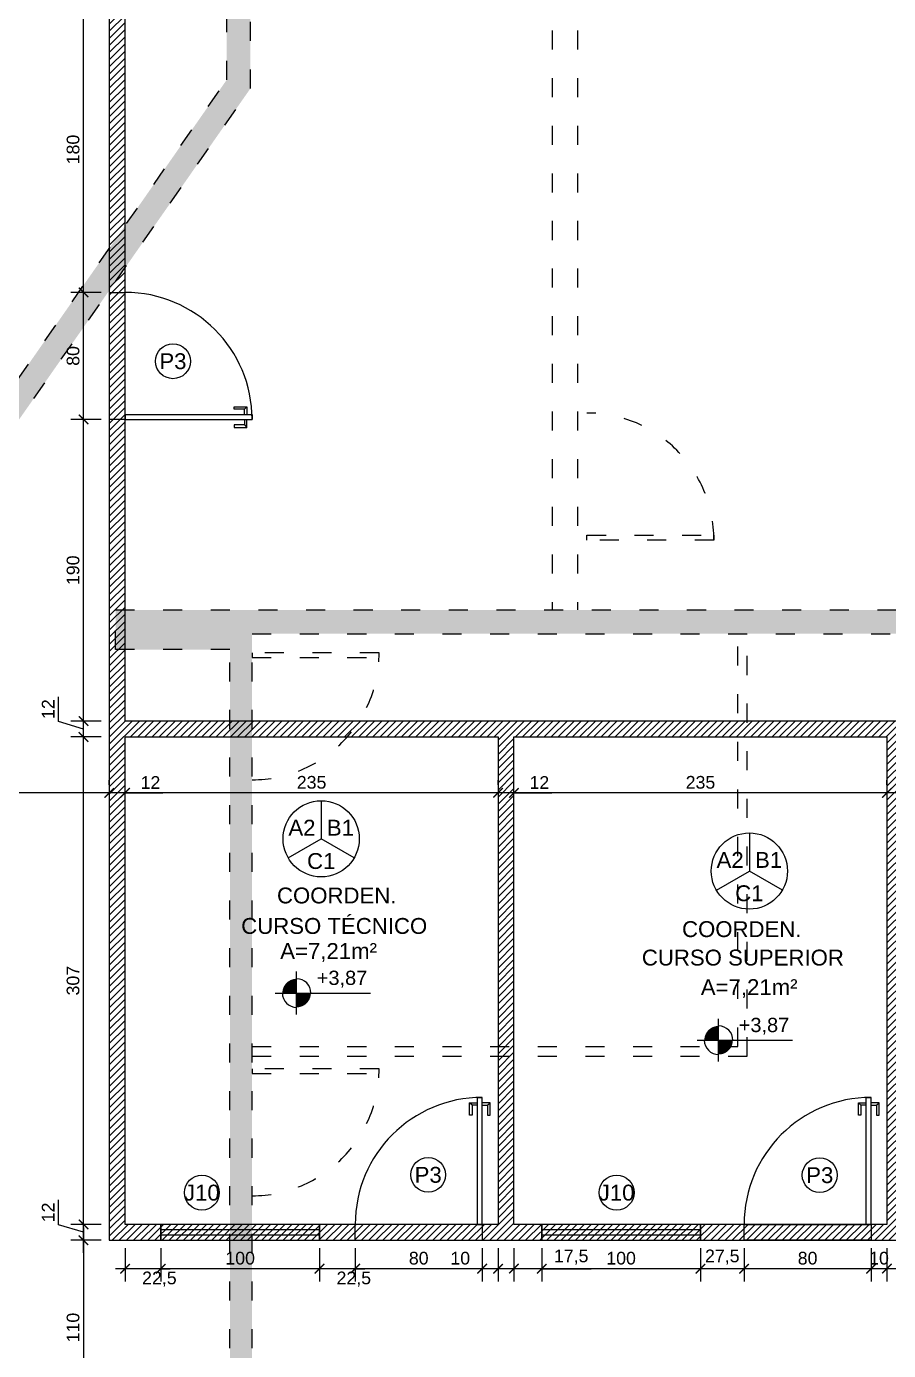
# Model space of a CAD drawing. Header units: millimetres. Extents: x 271 to 8721, y -7686 to -4716.
# Drawn here: x 5919 to 6462, y -7026 to -6192 of the extents above; entities that cross this region are included whole.
import ezdxf
from ezdxf.enums import TextEntityAlignment as Align

# ---------------------------------------------------------------- set-up
doc = ezdxf.new("R2010")
doc.units = ezdxf.units.MM
doc.linetypes.add('ACAD_ISO03W100', pattern=[30, 12, -18])
for name, color, linetype in [('construir', 10, 'Continuous'), ('CONSTRUIR - CARTONADO', 161, 'Continuous'), ('COTA', 8, 'Continuous'), ('demolir', 40, 'ACAD_ISO03W100'), ('demolir - gesso acartonado', 40, 'ACAD_ISO03W100'), ('Esquadrias', 4, 'Continuous'), ('LEGENDA', 7, 'Continuous'), ('PAREDE', 5, 'Continuous'), ('SOLEIRA', 8, 'Continuous'), ('Texto', 7, 'Continuous')]:
    doc.layers.add(name, color=color, linetype=linetype)
doc.styles.add('ARIAL', font='Arial.ttf')
doc.dimstyles.new('COTA 50', dxfattribs={"dimscale": 0.5, "dimtxt": 16, "dimasz": 12, "dimexe": 16, "dimexo": 10, "dimgap": 5, "dimtad": 1, "dimrnd": 0.5, "dimtxsty": 'ARIAL', "dimblk": 'ARCHTICK', "dimcen": 2.5, "dimdle": 16, "dimclrd": 8, "dimclre": 8, "dimclrt": 7, "dimadec": 0, "dimazin": 0, "dimtfac": 1, "dimtmove": 1, "dimatfit": 3, "dimfxl": 1, "dimarcsym": 0})

# ---------------------------------------------------------------- blocks, each defined once
blk = doc.blocks.new('PORTA 80')
for p, q in [((-6.43, 75.17), (-7.99, 76.65)), ((-3, 0), (-3, 80)), ((-3, 80), (0, 80)), ((0, 0), (0, 80)), ((3.43, 75.17), (5, 76.65)), ((-3, 0), (0, 0))]:
    blk.add_line(p, q)
for points in [[(-3, 75.17), (-6.43, 75.17), (-6.43, 68.82), (-7.99, 68.82), (-7.99, 76.65), (-3, 76.65)], [(0, 75.17), (3.43, 75.17), (3.43, 68.82), (5, 68.82), (5, 76.65), (0, 76.65)]]:
    blk.add_lwpolyline(points)
at = {"color": 8}
blk.add_arc((0, 0), 80, 90, 180, dxfattribs=at)
blk = doc.blocks.new('_ArchTick')
at = {"layer": 'Texto', "color": 0, "const_width": 0.15}
blk.add_lwpolyline([(-0.5, -0.5), (0.5, 0.5)], dxfattribs=at)
blk = doc.blocks.new('*D69')
at = {"layer": 'COTA', "color": 8, "lineweight": -2, "transparency": 16777216}
for p, q in [((6471.21, -6641.71), (6471.21, -6682.29)), ((6461.21, -6669.29), (6461.21, -6666.29)), ((6479.21, -6674.29), (6453.21, -6674.29)), ((6471.21, -6674.29), (6495.03, -6674.29))]:
    blk.add_line(p, q, dxfattribs=at)
at = {"layer": 'Defpoints', "color": 0, "lineweight": -3, "transparency": 16777216}
for p in [(6471.21, -6636.71), (6461.21, -6674.29), (6461.21, -6674.29)]:
    blk.add_point(p, dxfattribs=at)
at = {"layer": 'COTA', "color": 8, "lineweight": -2, "transparency": 16777216, "xscale": 6, "yscale": 6, "zscale": 6, "rotation": 180}
blk.add_blockref('_ArchTick', (6461.21, -6674.29), dxfattribs=at)
at = {"layer": 'COTA', "color": 8, "lineweight": -2, "transparency": 16777216, "xscale": 6, "yscale": 6, "zscale": 6}
blk.add_blockref('_ArchTick', (6471.21, -6674.29), dxfattribs=at)
at = {"layer": 'COTA', "color": 7, "lineweight": -2, "transparency": 16777216, "insert": (6487.21, -6667.78), "char_height": 8, "attachment_point": 5, "style": 'ARIAL'}
blk.add_mtext('12', dxfattribs=at)
blk = doc.blocks.new('*D70')
at = {"layer": 'COTA', "color": 8, "lineweight": -2, "transparency": 16777216}
for p, q in [((6226.21, -6669.29), (6226.21, -6666.29)), ((6461.21, -6669.29), (6461.21, -6666.29)), ((6469.21, -6674.29), (6218.21, -6674.29))]:
    blk.add_line(p, q, dxfattribs=at)
at = {"layer": 'Defpoints', "color": 0, "lineweight": -3, "transparency": 16777216}
for p in [(6226.21, -6674.29), (6226.21, -6674.29), (6461.21, -6674.29)]:
    blk.add_point(p, dxfattribs=at)
at = {"layer": 'COTA', "color": 8, "lineweight": -2, "transparency": 16777216, "xscale": 6, "yscale": 6, "zscale": 6, "rotation": 180}
blk.add_blockref('_ArchTick', (6226.21, -6674.29), dxfattribs=at)
at = {"layer": 'COTA', "color": 8, "lineweight": -2, "transparency": 16777216, "xscale": 6, "yscale": 6, "zscale": 6}
blk.add_blockref('_ArchTick', (6461.21, -6674.29), dxfattribs=at)
at = {"layer": 'COTA', "color": 7, "lineweight": -2, "transparency": 16777216, "insert": (6343.71, -6667.71), "char_height": 8, "attachment_point": 5, "style": 'ARIAL'}
blk.add_mtext('235', dxfattribs=at)
blk = doc.blocks.new('*D71')
at = {"layer": 'COTA', "color": 8, "lineweight": -2, "transparency": 16777216}
for p, q in [((6216.21, -6669.29), (6216.21, -6666.29)), ((6226.21, -6669.29), (6226.21, -6666.29)), ((6234.21, -6674.29), (6208.21, -6674.29)), ((6226.21, -6674.29), (6250.03, -6674.29))]:
    blk.add_line(p, q, dxfattribs=at)
at = {"layer": 'Defpoints', "color": 0, "lineweight": -3, "transparency": 16777216}
for p in [(6216.21, -6674.29), (6216.21, -6674.29), (6226.21, -6674.29)]:
    blk.add_point(p, dxfattribs=at)
at = {"layer": 'COTA', "color": 8, "lineweight": -2, "transparency": 16777216, "xscale": 6, "yscale": 6, "zscale": 6, "rotation": 180}
blk.add_blockref('_ArchTick', (6216.21, -6674.29), dxfattribs=at)
at = {"layer": 'COTA', "color": 8, "lineweight": -2, "transparency": 16777216, "xscale": 6, "yscale": 6, "zscale": 6}
blk.add_blockref('_ArchTick', (6226.21, -6674.29), dxfattribs=at)
at = {"layer": 'COTA', "color": 7, "lineweight": -2, "transparency": 16777216, "insert": (6242.21, -6667.78), "char_height": 8, "attachment_point": 5, "style": 'ARIAL'}
blk.add_mtext('12', dxfattribs=at)
blk = doc.blocks.new('*D72')
at = {"layer": 'COTA', "color": 8, "lineweight": -2, "transparency": 16777216}
for p, q in [((5981.21, -6669.29), (5981.21, -6666.29)), ((6216.21, -6669.29), (6216.21, -6666.29)), ((6224.21, -6674.29), (5973.21, -6674.29))]:
    blk.add_line(p, q, dxfattribs=at)
at = {"layer": 'Defpoints', "color": 0, "lineweight": -3, "transparency": 16777216}
for p in [(5981.21, -6674.29), (5981.21, -6674.29), (6216.21, -6674.29)]:
    blk.add_point(p, dxfattribs=at)
at = {"layer": 'COTA', "color": 8, "lineweight": -2, "transparency": 16777216, "xscale": 6, "yscale": 6, "zscale": 6, "rotation": 180}
blk.add_blockref('_ArchTick', (5981.21, -6674.29), dxfattribs=at)
at = {"layer": 'COTA', "color": 8, "lineweight": -2, "transparency": 16777216, "xscale": 6, "yscale": 6, "zscale": 6}
blk.add_blockref('_ArchTick', (6216.21, -6674.29), dxfattribs=at)
at = {"layer": 'COTA', "color": 7, "lineweight": -2, "transparency": 16777216, "insert": (6098.71, -6667.71), "char_height": 8, "attachment_point": 5, "style": 'ARIAL'}
blk.add_mtext('235', dxfattribs=at)
blk = doc.blocks.new('*D73')
at = {"layer": 'COTA', "color": 8, "lineweight": -2, "transparency": 16777216}
for p, q in [((5971.21, -6669.29), (5971.21, -6666.29)), ((5981.21, -6669.29), (5981.21, -6666.29)), ((5989.21, -6674.29), (5963.21, -6674.29)), ((5981.21, -6674.29), (6005.03, -6674.29))]:
    blk.add_line(p, q, dxfattribs=at)
at = {"layer": 'Defpoints', "color": 0, "lineweight": -3, "transparency": 16777216}
for p in [(5971.21, -6674.29), (5971.21, -6674.29), (5981.21, -6674.29)]:
    blk.add_point(p, dxfattribs=at)
at = {"layer": 'COTA', "color": 8, "lineweight": -2, "transparency": 16777216, "xscale": 6, "yscale": 6, "zscale": 6, "rotation": 180}
blk.add_blockref('_ArchTick', (5971.21, -6674.29), dxfattribs=at)
at = {"layer": 'COTA', "color": 8, "lineweight": -2, "transparency": 16777216, "xscale": 6, "yscale": 6, "zscale": 6}
blk.add_blockref('_ArchTick', (5981.21, -6674.29), dxfattribs=at)
at = {"layer": 'COTA', "color": 7, "lineweight": -2, "transparency": 16777216, "insert": (5997.21, -6667.78), "char_height": 8, "attachment_point": 5, "style": 'ARIAL'}
blk.add_mtext('12', dxfattribs=at)
blk = doc.blocks.new('IND.ESQ.')
at = {"layer": 'Texto'}
blk.add_circle((0, 0), 5.5, dxfattribs=at)
at = {"layer": 'Texto', "style": 'ARIAL'}
blk.add_attdef('PP', text='', height=5, dxfattribs=at).set_placement((0, 0), align=Align.MIDDLE_CENTER)
blk = doc.blocks.new('A$C1DFB60F3')
at = {"layer": 'Texto', "color": 0, "linetype": 'ByBlock'}
for p, q in [((0, -13.5), (0, 13.5)), ((-13.5, 0), (46.5, 0))]:
    blk.add_line(p, q, dxfattribs=at)
at = {"layer": 'Texto', "color": 0, "linetype": 'ByBlock', "const_width": 9}
for points in [[(-4.5, 0, -0.414214), (0, 4.5, -0.618034)], [(0, -4.5, 0.414214), (4.5, 0, 0.618034)]]:
    blk.add_lwpolyline(points, format="xyb", dxfattribs=at)
at = {"layer": 'Texto', "color": 0, "linetype": 'ByBlock'}
for start, end in [(0, 90), (180, 270)]:
    blk.add_arc((0, 0), 9, start, end, dxfattribs=at)
at = {"layer": 'Texto', "color": 0, "linetype": 'ByBlock', "style": 'ARIAL'}
blk.add_attdef('0,00', (12.7, 5.1), '', height=9, dxfattribs=at)
blk = doc.blocks.new('PIZZA')
at = {"layer": 'Texto'}
for points in [[(0, 12), (0, 0)], [(-10.39, -6), (0, 0)], [(10.39, -6), (0, 0)]]:
    blk.add_lwpolyline(points, dxfattribs=at)
blk.add_circle((0, 0), 12, dxfattribs=at)
at = {"layer": 'Texto', "style": 'ARIAL'}
for tag, p in [('A1', (-6.06, 3.5)), ('B1', (6.06, 3.5)), ('C1', (0, -7))]:
    blk.add_attdef(tag, text='', height=5, dxfattribs=at).set_placement(p, align=Align.MIDDLE_CENTER)
blk = doc.blocks.new('*D99')
at = {"layer": 'COTA', "color": 8, "lineweight": -2, "transparency": 16777216}
for p, q in [((6451.21, -6961.09), (6451.21, -6982.01)), ((6461.21, -6961.09), (6461.21, -6982.01)), ((6469.21, -6974.01), (6443.21, -6974.01))]:
    blk.add_line(p, q, dxfattribs=at)
at = {"layer": 'Defpoints', "color": 0, "lineweight": -3, "transparency": 16777216}
for p in [(6451.21, -6956.09), (6461.21, -6956.09), (6451.21, -6974.01)]:
    blk.add_point(p, dxfattribs=at)
at = {"layer": 'COTA', "color": 8, "lineweight": -2, "transparency": 16777216, "xscale": 6, "yscale": 6, "zscale": 6, "rotation": 180}
blk.add_blockref('_ArchTick', (6451.21, -6974.01), dxfattribs=at)
at = {"layer": 'COTA', "color": 8, "lineweight": -2, "transparency": 16777216, "xscale": 6, "yscale": 6, "zscale": 6}
blk.add_blockref('_ArchTick', (6461.21, -6974.01), dxfattribs=at)
at = {"layer": 'COTA', "color": 7, "lineweight": -2, "transparency": 16777216, "insert": (6456.21, -6967.43), "char_height": 8, "attachment_point": 5, "style": 'ARIAL'}
blk.add_mtext('10', dxfattribs=at)
blk = doc.blocks.new('*D100')
at = {"layer": 'COTA', "color": 8, "lineweight": -2, "transparency": 16777216}
for p, q in [((6371.21, -6961.09), (6371.21, -6982.01)), ((6451.21, -6961.09), (6451.21, -6982.01)), ((6459.21, -6974.01), (6363.21, -6974.01))]:
    blk.add_line(p, q, dxfattribs=at)
at = {"layer": 'Defpoints', "color": 0, "lineweight": -3, "transparency": 16777216}
for p in [(6371.21, -6956.09), (6451.21, -6956.09), (6371.21, -6974.01)]:
    blk.add_point(p, dxfattribs=at)
at = {"layer": 'COTA', "color": 8, "lineweight": -2, "transparency": 16777216, "xscale": 6, "yscale": 6, "zscale": 6, "rotation": 180}
blk.add_blockref('_ArchTick', (6371.21, -6974.01), dxfattribs=at)
at = {"layer": 'COTA', "color": 8, "lineweight": -2, "transparency": 16777216, "xscale": 6, "yscale": 6, "zscale": 6}
blk.add_blockref('_ArchTick', (6451.21, -6974.01), dxfattribs=at)
at = {"layer": 'COTA', "color": 7, "lineweight": -2, "transparency": 16777216, "insert": (6411.21, -6967.43), "char_height": 8, "attachment_point": 5, "style": 'ARIAL'}
blk.add_mtext('80', dxfattribs=at)
blk = doc.blocks.new('*D101')
at = {"layer": 'COTA', "color": 8, "lineweight": -2, "transparency": 16777216}
for p, q in [((6343.71, -6961.09), (6343.71, -6982.01)), ((6371.21, -6961.09), (6371.21, -6982.01)), ((6379.21, -6974.01), (6335.71, -6974.01))]:
    blk.add_line(p, q, dxfattribs=at)
at = {"layer": 'Defpoints', "color": 0, "lineweight": -3, "transparency": 16777216}
for p in [(6343.71, -6956.09), (6371.21, -6956.09), (6343.71, -6974.01)]:
    blk.add_point(p, dxfattribs=at)
at = {"layer": 'COTA', "color": 8, "lineweight": -2, "transparency": 16777216, "xscale": 6, "yscale": 6, "zscale": 6, "rotation": 180}
blk.add_blockref('_ArchTick', (6343.71, -6974.01), dxfattribs=at)
at = {"layer": 'COTA', "color": 8, "lineweight": -2, "transparency": 16777216, "xscale": 6, "yscale": 6, "zscale": 6}
blk.add_blockref('_ArchTick', (6371.21, -6974.01), dxfattribs=at)
at = {"layer": 'COTA', "color": 7, "lineweight": -2, "transparency": 16777216, "insert": (6357.46, -6966.7), "char_height": 8, "attachment_point": 5, "style": 'ARIAL'}
blk.add_mtext('27,5', dxfattribs=at)
blk = doc.blocks.new('*D102')
at = {"layer": 'COTA', "color": 8, "lineweight": -2, "transparency": 16777216}
for p, q in [((6243.71, -6961.09), (6243.71, -6982.01)), ((6343.71, -6961.09), (6343.71, -6982.01)), ((6351.71, -6974.01), (6235.71, -6974.01))]:
    blk.add_line(p, q, dxfattribs=at)
at = {"layer": 'Defpoints', "color": 0, "lineweight": -3, "transparency": 16777216}
for p in [(6243.71, -6956.09), (6343.71, -6956.09), (6243.71, -6974.01)]:
    blk.add_point(p, dxfattribs=at)
at = {"layer": 'COTA', "color": 8, "lineweight": -2, "transparency": 16777216, "xscale": 6, "yscale": 6, "zscale": 6, "rotation": 180}
blk.add_blockref('_ArchTick', (6243.71, -6974.01), dxfattribs=at)
at = {"layer": 'COTA', "color": 8, "lineweight": -2, "transparency": 16777216, "xscale": 6, "yscale": 6, "zscale": 6}
blk.add_blockref('_ArchTick', (6343.71, -6974.01), dxfattribs=at)
at = {"layer": 'COTA', "color": 7, "lineweight": -2, "transparency": 16777216, "insert": (6293.71, -6967.43), "char_height": 8, "attachment_point": 5, "style": 'ARIAL'}
blk.add_mtext('100', dxfattribs=at)
blk = doc.blocks.new('*D103')
at = {"layer": 'COTA', "color": 8, "lineweight": -2, "transparency": 16777216}
for p, q in [((6226.21, -6961.09), (6226.21, -6982.01)), ((6243.71, -6961.09), (6243.71, -6982.01)), ((6251.71, -6974.01), (6218.21, -6974.01)), ((6243.71, -6974.01), (6274.8, -6974.01))]:
    blk.add_line(p, q, dxfattribs=at)
at = {"layer": 'Defpoints', "color": 0, "lineweight": -3, "transparency": 16777216}
for p in [(6226.21, -6956.09), (6243.71, -6956.09), (6226.21, -6974.01)]:
    blk.add_point(p, dxfattribs=at)
at = {"layer": 'COTA', "color": 8, "lineweight": -2, "transparency": 16777216, "xscale": 6, "yscale": 6, "zscale": 6, "rotation": 180}
blk.add_blockref('_ArchTick', (6226.21, -6974.01), dxfattribs=at)
at = {"layer": 'COTA', "color": 8, "lineweight": -2, "transparency": 16777216, "xscale": 6, "yscale": 6, "zscale": 6}
blk.add_blockref('_ArchTick', (6243.71, -6974.01), dxfattribs=at)
at = {"layer": 'COTA', "color": 7, "lineweight": -2, "transparency": 16777216, "insert": (6262.26, -6966.7), "char_height": 8, "attachment_point": 5, "style": 'ARIAL'}
blk.add_mtext('17,5', dxfattribs=at)
blk = doc.blocks.new('*D104')
at = {"layer": 'COTA', "color": 8, "lineweight": -2, "transparency": 16777216}
for p, q in [((6206.21, -6961.09), (6206.21, -6982.01)), ((6216.21, -6961.09), (6216.21, -6982.01)), ((6206.21, -6974.01), (6184.53, -6974.01)), ((6224.21, -6974.01), (6198.21, -6974.01))]:
    blk.add_line(p, q, dxfattribs=at)
at = {"layer": 'Defpoints', "color": 0, "lineweight": -3, "transparency": 16777216}
for p in [(6206.21, -6956.09), (6216.21, -6956.09), (6206.21, -6974.01)]:
    blk.add_point(p, dxfattribs=at)
at = {"layer": 'COTA', "color": 8, "lineweight": -2, "transparency": 16777216, "xscale": 6, "yscale": 6, "zscale": 6, "rotation": 180}
blk.add_blockref('_ArchTick', (6206.21, -6974.01), dxfattribs=at)
at = {"layer": 'COTA', "color": 8, "lineweight": -2, "transparency": 16777216, "xscale": 6, "yscale": 6, "zscale": 6}
blk.add_blockref('_ArchTick', (6216.21, -6974.01), dxfattribs=at)
at = {"layer": 'COTA', "color": 7, "lineweight": -2, "transparency": 16777216, "insert": (6192.37, -6967.43), "char_height": 8, "attachment_point": 5, "style": 'ARIAL'}
blk.add_mtext('10', dxfattribs=at)
blk = doc.blocks.new('*D105')
at = {"layer": 'COTA', "color": 8, "lineweight": -2, "transparency": 16777216}
for p, q in [((6126.21, -6961.09), (6126.21, -6982.01)), ((6206.21, -6961.09), (6206.21, -6982.01)), ((6214.21, -6974.01), (6118.21, -6974.01))]:
    blk.add_line(p, q, dxfattribs=at)
at = {"layer": 'Defpoints', "color": 0, "lineweight": -3, "transparency": 16777216}
for p in [(6126.21, -6956.09), (6206.21, -6956.09), (6126.21, -6974.01)]:
    blk.add_point(p, dxfattribs=at)
at = {"layer": 'COTA', "color": 8, "lineweight": -2, "transparency": 16777216, "xscale": 6, "yscale": 6, "zscale": 6, "rotation": 180}
blk.add_blockref('_ArchTick', (6126.21, -6974.01), dxfattribs=at)
at = {"layer": 'COTA', "color": 8, "lineweight": -2, "transparency": 16777216, "xscale": 6, "yscale": 6, "zscale": 6}
blk.add_blockref('_ArchTick', (6206.21, -6974.01), dxfattribs=at)
at = {"layer": 'COTA', "color": 7, "lineweight": -2, "transparency": 16777216, "insert": (6166.21, -6967.43), "char_height": 8, "attachment_point": 5, "style": 'ARIAL'}
blk.add_mtext('80', dxfattribs=at)
blk = doc.blocks.new('*D106')
at = {"layer": 'COTA', "color": 8, "lineweight": -2, "transparency": 16777216}
for p, q in [((6103.71, -6961.09), (6103.71, -6982.01)), ((6126.21, -6961.09), (6126.21, -6982.01)), ((6103.71, -6974.01), (6097.71, -6974.01)), ((6126.21, -6974.01), (6103.71, -6974.01)), ((6126.21, -6974.01), (6132.21, -6974.01))]:
    blk.add_line(p, q, dxfattribs=at)
at = {"layer": 'Defpoints', "color": 0, "lineweight": -3, "transparency": 16777216}
for p in [(6103.71, -6956.09), (6126.21, -6956.09), (6103.71, -6974.01)]:
    blk.add_point(p, dxfattribs=at)
at = {"layer": 'COTA', "color": 8, "lineweight": -2, "transparency": 16777216, "xscale": 6, "yscale": 6, "zscale": 6}
blk.add_blockref('_ArchTick', (6103.71, -6974.01), dxfattribs=at)
at = {"layer": 'COTA', "color": 8, "lineweight": -2, "transparency": 16777216, "xscale": 6, "yscale": 6, "zscale": 6, "rotation": 180}
blk.add_blockref('_ArchTick', (6126.21, -6974.01), dxfattribs=at)
at = {"layer": 'COTA', "color": 7, "lineweight": -2, "transparency": 16777216, "insert": (6125.32, -6980.57), "char_height": 8, "attachment_point": 5, "style": 'ARIAL'}
blk.add_mtext('22,5', dxfattribs=at)
blk = doc.blocks.new('*D107')
at = {"layer": 'COTA', "color": 8, "lineweight": -2, "transparency": 16777216}
for p, q in [((6003.71, -6961.09), (6003.71, -6982.01)), ((6103.71, -6961.09), (6103.71, -6982.01)), ((6111.71, -6974.01), (5995.71, -6974.01))]:
    blk.add_line(p, q, dxfattribs=at)
at = {"layer": 'Defpoints', "color": 0, "lineweight": -3, "transparency": 16777216}
for p in [(6003.71, -6956.09), (6103.71, -6956.09), (6003.71, -6974.01)]:
    blk.add_point(p, dxfattribs=at)
at = {"layer": 'COTA', "color": 8, "lineweight": -2, "transparency": 16777216, "xscale": 6, "yscale": 6, "zscale": 6, "rotation": 180}
blk.add_blockref('_ArchTick', (6003.71, -6974.01), dxfattribs=at)
at = {"layer": 'COTA', "color": 8, "lineweight": -2, "transparency": 16777216, "xscale": 6, "yscale": 6, "zscale": 6}
blk.add_blockref('_ArchTick', (6103.71, -6974.01), dxfattribs=at)
at = {"layer": 'COTA', "color": 7, "lineweight": -2, "transparency": 16777216, "insert": (6053.71, -6967.43), "char_height": 8, "attachment_point": 5, "style": 'ARIAL'}
blk.add_mtext('100', dxfattribs=at)
blk = doc.blocks.new('*D108')
at = {"layer": 'COTA', "color": 8, "lineweight": -2, "transparency": 16777216}
for p, q in [((5981.21, -6961.09), (5981.21, -6982.01)), ((6003.71, -6961.09), (6003.71, -6982.01)), ((5981.21, -6974.01), (5975.21, -6974.01)), ((6003.71, -6974.01), (5981.21, -6974.01)), ((6003.71, -6974.01), (6009.71, -6974.01))]:
    blk.add_line(p, q, dxfattribs=at)
at = {"layer": 'Defpoints', "color": 0, "lineweight": -3, "transparency": 16777216}
for p in [(5981.21, -6956.09), (6003.71, -6956.09), (5981.21, -6974.01)]:
    blk.add_point(p, dxfattribs=at)
at = {"layer": 'COTA', "color": 8, "lineweight": -2, "transparency": 16777216, "xscale": 6, "yscale": 6, "zscale": 6}
blk.add_blockref('_ArchTick', (5981.21, -6974.01), dxfattribs=at)
at = {"layer": 'COTA', "color": 8, "lineweight": -2, "transparency": 16777216, "xscale": 6, "yscale": 6, "zscale": 6, "rotation": 180}
blk.add_blockref('_ArchTick', (6003.71, -6974.01), dxfattribs=at)
at = {"layer": 'COTA', "color": 7, "lineweight": -2, "transparency": 16777216, "insert": (6002.82, -6980.57), "char_height": 8, "attachment_point": 5, "style": 'ARIAL'}
blk.add_mtext('22,5', dxfattribs=at)
blk = doc.blocks.new('*D109')
at = {"layer": 'COTA', "color": 8, "lineweight": -2, "transparency": 16777216}
for p, q in [((5791.21, -6680.09), (5791.21, -6666.29)), ((5971.21, -6669.29), (5971.21, -6666.29)), ((5979.21, -6674.29), (5783.21, -6674.29))]:
    blk.add_line(p, q, dxfattribs=at)
at = {"layer": 'Defpoints', "color": 0, "lineweight": -3, "transparency": 16777216}
for p in [(5791.21, -6674.29), (5971.21, -6674.29), (5791.21, -6685.09)]:
    blk.add_point(p, dxfattribs=at)
at = {"layer": 'COTA', "color": 8, "lineweight": -2, "transparency": 16777216, "xscale": 6, "yscale": 6, "zscale": 6, "rotation": 180}
blk.add_blockref('_ArchTick', (5791.21, -6674.29), dxfattribs=at)
at = {"layer": 'COTA', "color": 8, "lineweight": -2, "transparency": 16777216, "xscale": 6, "yscale": 6, "zscale": 6}
blk.add_blockref('_ArchTick', (5971.21, -6674.29), dxfattribs=at)
at = {"layer": 'COTA', "color": 7, "lineweight": -2, "transparency": 16777216, "insert": (5881.21, -6667.71), "char_height": 8, "attachment_point": 5, "style": 'ARIAL'}
blk.add_mtext('180', dxfattribs=at)
blk = doc.blocks.new('*D135')
at = {"layer": 'COTA', "color": 8, "lineweight": -2, "transparency": 16777216}
for p, q in [((5939.27, -6946.36), (5939.27, -6930.74)), ((5955.04, -6964.09), (5955.04, -6938.09)), ((5955.04, -6951.09), (5939.27, -6946.36)), ((5966.21, -6946.09), (5947.04, -6946.09)), ((5966.21, -6956.09), (5947.04, -6956.09))]:
    blk.add_line(p, q, dxfattribs=at)
at = {"layer": 'Defpoints', "color": 0, "lineweight": -3, "transparency": 16777216}
for p in [(5955.04, -6946.09), (5971.21, -6946.09), (5971.21, -6956.09)]:
    blk.add_point(p, dxfattribs=at)
at = {"layer": 'COTA', "color": 8, "lineweight": -2, "transparency": 16777216, "xscale": 6, "yscale": 6, "zscale": 6}
for p, rotation in [((5955.04, -6946.09), 90), ((5955.04, -6956.09), 270)]:
    blk.add_blockref('_ArchTick', p, dxfattribs=dict(at, rotation=rotation))
at = {"layer": 'COTA', "color": 7, "lineweight": -2, "transparency": 16777216, "insert": (5932.76, -6938.55), "char_height": 8, "attachment_point": 5, "rotation": 90, "style": 'ARIAL'}
blk.add_mtext('12', dxfattribs=at)
blk = doc.blocks.new('*D136')
at = {"layer": 'COTA', "color": 8, "lineweight": -2, "transparency": 16777216}
for p, q in [((5955.04, -6954.09), (5955.04, -6631.09)), ((5966.21, -6639.09), (5947.04, -6639.09)), ((5966.21, -6946.09), (5947.04, -6946.09))]:
    blk.add_line(p, q, dxfattribs=at)
at = {"layer": 'Defpoints', "color": 0, "lineweight": -3, "transparency": 16777216}
for p in [(5955.04, -6639.09), (5971.21, -6639.09), (5971.21, -6946.09)]:
    blk.add_point(p, dxfattribs=at)
at = {"layer": 'COTA', "color": 8, "lineweight": -2, "transparency": 16777216, "xscale": 6, "yscale": 6, "zscale": 6}
for p, rotation in [((5955.04, -6639.09), 90), ((5955.04, -6946.09), 270)]:
    blk.add_blockref('_ArchTick', p, dxfattribs=dict(at, rotation=rotation))
at = {"layer": 'COTA', "color": 7, "lineweight": -2, "transparency": 16777216, "insert": (5948.45, -6792.59), "char_height": 8, "attachment_point": 5, "rotation": 90, "style": 'ARIAL'}
blk.add_mtext('307', dxfattribs=at)
blk = doc.blocks.new('*D137')
at = {"layer": 'COTA', "color": 8, "lineweight": -2, "transparency": 16777216}
for p, q in [((5939.27, -6629.36), (5939.27, -6613.74)), ((5955.04, -6647.09), (5955.04, -6621.09)), ((5955.04, -6634.09), (5939.27, -6629.36)), ((5966.21, -6629.09), (5947.04, -6629.09)), ((5966.21, -6639.09), (5947.04, -6639.09))]:
    blk.add_line(p, q, dxfattribs=at)
at = {"layer": 'Defpoints', "color": 0, "lineweight": -3, "transparency": 16777216}
for p in [(5955.04, -6629.09), (5971.21, -6629.09), (5971.21, -6639.09)]:
    blk.add_point(p, dxfattribs=at)
at = {"layer": 'COTA', "color": 8, "lineweight": -2, "transparency": 16777216, "xscale": 6, "yscale": 6, "zscale": 6}
for p, rotation in [((5955.04, -6629.09), 90), ((5955.04, -6639.09), 270)]:
    blk.add_blockref('_ArchTick', p, dxfattribs=dict(at, rotation=rotation))
at = {"layer": 'COTA', "color": 7, "lineweight": -2, "transparency": 16777216, "insert": (5932.76, -6621.55), "char_height": 8, "attachment_point": 5, "rotation": 90, "style": 'ARIAL'}
blk.add_mtext('12', dxfattribs=at)
blk = doc.blocks.new('*D138')
at = {"layer": 'COTA', "color": 8, "lineweight": -2, "transparency": 16777216}
for p, q in [((5955.04, -6637.09), (5955.04, -6431.09)), ((5966.21, -6439.09), (5947.04, -6439.09)), ((5966.21, -6629.09), (5947.04, -6629.09))]:
    blk.add_line(p, q, dxfattribs=at)
at = {"layer": 'Defpoints', "color": 0, "lineweight": -3, "transparency": 16777216}
for p in [(5955.04, -6439.09), (5971.21, -6439.09), (5971.21, -6629.09)]:
    blk.add_point(p, dxfattribs=at)
at = {"layer": 'COTA', "color": 8, "lineweight": -2, "transparency": 16777216, "xscale": 6, "yscale": 6, "zscale": 6}
for p, rotation in [((5955.04, -6439.09), 90), ((5955.04, -6629.09), 270)]:
    blk.add_blockref('_ArchTick', p, dxfattribs=dict(at, rotation=rotation))
at = {"layer": 'COTA', "color": 7, "lineweight": -2, "transparency": 16777216, "insert": (5948.46, -6534.09), "char_height": 8, "attachment_point": 5, "rotation": 90, "style": 'ARIAL'}
blk.add_mtext('190', dxfattribs=at)
blk = doc.blocks.new('*D139')
at = {"layer": 'COTA', "color": 8, "lineweight": -2, "transparency": 16777216}
for p, q in [((5955.04, -6447.09), (5955.04, -6351.09)), ((5966.21, -6359.09), (5947.04, -6359.09)), ((5966.21, -6439.09), (5947.04, -6439.09))]:
    blk.add_line(p, q, dxfattribs=at)
at = {"layer": 'Defpoints', "color": 0, "lineweight": -3, "transparency": 16777216}
for p in [(5955.04, -6359.09), (5971.21, -6359.09), (5971.21, -6439.09)]:
    blk.add_point(p, dxfattribs=at)
at = {"layer": 'COTA', "color": 8, "lineweight": -2, "transparency": 16777216, "xscale": 6, "yscale": 6, "zscale": 6}
for p, rotation in [((5955.04, -6359.09), 90), ((5955.04, -6439.09), 270)]:
    blk.add_blockref('_ArchTick', p, dxfattribs=dict(at, rotation=rotation))
at = {"layer": 'COTA', "color": 7, "lineweight": -2, "transparency": 16777216, "insert": (5948.46, -6399.09), "char_height": 8, "attachment_point": 5, "rotation": 90, "style": 'ARIAL'}
blk.add_mtext('80', dxfattribs=at)
blk = doc.blocks.new('*D140')
at = {"layer": 'COTA', "color": 8, "lineweight": -2, "transparency": 16777216}
for p, q in [((5955.04, -6367.09), (5955.04, -6171.09)), ((5966.21, -6179.09), (5947.04, -6179.09)), ((5966.21, -6359.09), (5947.04, -6359.09))]:
    blk.add_line(p, q, dxfattribs=at)
at = {"layer": 'Defpoints', "color": 0, "lineweight": -3, "transparency": 16777216}
for p in [(5955.04, -6179.09), (5971.21, -6179.09), (5971.21, -6359.09)]:
    blk.add_point(p, dxfattribs=at)
at = {"layer": 'COTA', "color": 8, "lineweight": -2, "transparency": 16777216, "xscale": 6, "yscale": 6, "zscale": 6}
for p, rotation in [((5955.04, -6179.09), 90), ((5955.04, -6359.09), 270)]:
    blk.add_blockref('_ArchTick', p, dxfattribs=dict(at, rotation=rotation))
at = {"layer": 'COTA', "color": 7, "lineweight": -2, "transparency": 16777216, "insert": (5948.46, -6269.09), "char_height": 8, "attachment_point": 5, "rotation": 90, "style": 'ARIAL'}
blk.add_mtext('180', dxfattribs=at)
blk = doc.blocks.new('*D149')
at = {"layer": 'COTA', "color": 8, "lineweight": -2, "transparency": 16777216}
for p, q in [((5955.04, -6948.09), (5955.04, -7074.09)), ((5966.21, -6956.09), (5947.04, -6956.09)), ((5966.21, -7066.09), (5947.04, -7066.09))]:
    blk.add_line(p, q, dxfattribs=at)
at = {"layer": 'Defpoints', "color": 0, "lineweight": -3, "transparency": 16777216}
for p in [(5971.21, -6956.09), (5955.04, -7066.09), (5971.21, -7066.09)]:
    blk.add_point(p, dxfattribs=at)
at = {"layer": 'COTA', "color": 8, "lineweight": -2, "transparency": 16777216, "xscale": 6, "yscale": 6, "zscale": 6}
for p, rotation in [((5955.04, -6956.09), 90), ((5955.04, -7066.09), 270)]:
    blk.add_blockref('_ArchTick', p, dxfattribs=dict(at, rotation=rotation))
at = {"layer": 'COTA', "color": 7, "lineweight": -2, "transparency": 16777216, "insert": (5948.46, -7011.09), "char_height": 8, "attachment_point": 5, "rotation": 90, "style": 'ARIAL'}
blk.add_mtext('110', dxfattribs=at)

msp = doc.modelspace()

# ---------------------------------------------------------------- hatches: boundary and pattern name
at = {"layer": 'construir'}
h = msp.add_hatch(dxfattribs=at)
h.set_pattern_fill('ANSI31', color=256, style=0)
h.set_pattern_definition([(45, (7031.2136, -7219.0926), (-2.245064, 2.245064), [])])
h.paths.add_polyline_path([(5646.214, -6871.093), (5391.214, -6871.093), (5391.214, -6896.093), (5646.214, -6896.093)])
h.paths.add_polyline_path([(6176.214, -7066.093), (6096.214, -7066.093), (6096.214, -7081.093), (6176.214, -7081.093)], flags=16)
h.paths.add_polyline_path([(7031.214, -7066.093), (6716.214, -7066.093), (6706.214, -7066.093), (6526.214, -7066.093), (6526.214, -7081.093), (7031.214, -7081.093)])
h.paths.add_polyline_path([(6526.214, -7066.093), (6426.214, -7066.093), (6426.214, -7081.093), (6526.214, -7081.093)])
h.paths.add_polyline_path([(6426.214, -7066.093), (6291.214, -7066.093), (6291.214, -7080.805, -0.0008952), (6291.214, -7081.093), (6401.214, -7081.093), (6401.214, -7354.093), (6416.214, -7354.093), (6416.214, -7081.093), (6426.214, -7081.093)])
h.paths.add_polyline_path([(6291.214, -7066.093), (6211.214, -7066.093), (6211.214, -7081.093), (6291.214, -7081.093)])
h.paths.add_polyline_path([(6211.214, -7066.093), (6176.214, -7066.093), (6176.214, -7081.093), (6186.214, -7081.093), (6186.214, -7354.093), (6201.214, -7354.093), (6201.214, -7081.093), (6211.214, -7081.093)])
h.paths.add_polyline_path([(6176.214, -7066.093), (6096.214, -7066.093), (6096.214, -7081.093), (6176.214, -7081.093)], flags=17)
h.paths.add_polyline_path([(6176.214, -7066.093), (5971.214, -7066.093), (5971.214, -7354.093), (5986.214, -7354.093), (5986.214, -7081.093), (6176.214, -7081.093)])
h.paths.add_polyline_path([(6017.214, -7354.093), (5961.214, -7354.093), (5961.214, -7369.093), (6017.214, -7369.093)])
h.paths.add_polyline_path([(7056.214, -7081.093), (7045.214, -7081.093), (7045.214, -7219.093), (7056.214, -7219.093)])
h.paths.add_polyline_path([(7045.214, -7081.093), (7042.214, -7081.093), (7042.214, -7219.093), (7045.214, -7219.093)])
h.paths.add_polyline_path([(7042.214, -7081.093), (7031.214, -7081.093), (7031.214, -7219.093), (7042.214, -7219.093)])
at = {"layer": 'CONSTRUIR - CARTONADO'}
h = msp.add_hatch(dxfattribs=at)
h.set_pattern_fill('ANSI31', color=256, style=0)
h.set_pattern_definition([(45, (4705.7136, -6104.0926), (-2.245064, 2.245064), [])])
h.paths.add_polyline_path([(7056.214, -5694.093), (7031.214, -5694.093), (7031.214, -5756.593), (7056.214, -5756.593)], flags=17)
h.paths.add_polyline_path([(7056.214, -6156.593), (7031.214, -6156.593), (7031.214, -6204.093), (7056.214, -6204.093)], flags=17)
h.paths.add_polyline_path([(7056.214, -6604.093), (7031.214, -6604.093), (7031.214, -6720.093), (7056.214, -6720.093)], flags=17)
h.paths.add_polyline_path([(6176.214, -7066.093), (6096.214, -7066.093), (6096.214, -7081.093), (6176.214, -7081.093)], flags=0)
h.paths.add_polyline_path([(7031.214, -7066.093), (6526.214, -7066.093), (6526.214, -7081.093), (7031.214, -7081.093)], flags=17)
h.paths.add_polyline_path([(7056.214, -6990.093), (7045.214, -6987.893), (7045.214, -6990.093), (7042.214, -6990.093), (7042.214, -6987.293), (7031.214, -6985.093), (7031.214, -7066.093), (7031.214, -7081.093), (7056.214, -7081.093)], flags=17)
h.paths.add_polyline_path([(6416.214, -7081.093), (6426.214, -7081.093), (6426.214, -7066.093), (6291.214, -7066.093), (6291.214, -7080.805, -0.0008952), (6291.214, -7081.093), (6401.214, -7081.093), (6401.214, -7354.093), (6416.214, -7354.093)], flags=17)
h.paths.add_polyline_path([(6526.214, -7066.093), (6426.214, -7066.093), (6426.214, -7081.093), (6526.214, -7081.093)], flags=17)
h.paths.add_polyline_path([(6291.214, -7066.093), (6211.214, -7066.093), (6211.214, -7081.093), (6291.214, -7081.093)], flags=17)
h.paths.add_polyline_path([(6211.214, -7066.093), (6176.214, -7066.093), (6176.214, -7081.093), (6186.214, -7081.093), (6186.214, -7354.093), (6201.214, -7354.093), (6201.214, -7081.093), (6211.214, -7081.093)], flags=17)
h.paths.add_polyline_path([(6176.214, -7066.093), (6096.214, -7066.093), (6096.214, -7081.093), (6176.214, -7081.093)], flags=16)
h.paths.add_polyline_path([(6176.214, -7066.093), (5971.214, -7066.093), (5971.214, -7354.093), (5986.214, -7354.093), (5986.214, -7081.093), (6176.214, -7081.093)], flags=17)
h.paths.add_polyline_path([(6017.214, -7354.093), (5961.214, -7354.093), (5961.214, -7369.093), (6017.214, -7369.093)], flags=17)
h.paths.add_polyline_path([(6716.214, -6834.093), (6716.214, -6639.093), (7031.214, -6639.093), (7031.214, -6720.093), (7056.214, -6720.093), (7056.214, -6604.093), (7031.214, -6604.093), (7031.214, -6629.093), (5981.214, -6629.093), (5981.214, -6179.093), (7031.214, -6179.093), (7031.214, -6204.093), (7056.214, -6204.093), (7056.214, -6156.593), (7031.214, -6156.593), (7031.214, -6169.093), (6731.214, -6169.093), (6731.214, -6179.093), (6706.214, -6179.093), (6706.214, -6169.093), (5981.214, -6169.093), (5981.214, -5744.093), (6706.214, -5744.093), (6706.214, -5734.093), (6731.214, -5734.093), (6731.214, -5744.093), (7031.214, -5744.093), (7031.214, -5756.593), (7056.214, -5756.593), (7056.214, -5694.093), (7031.214, -5694.093), (7031.214, -5734.093), (5981.214, -5734.093), (5981.214, -5354.093), (5971.214, -5354.093), (5971.214, -6956.093), (6706.214, -6956.093), (6706.214, -7066.093), (5971.214, -7066.093), (5971.214, -7354.093), (5961.214, -7354.093), (5961.214, -7369.093), (6017.214, -7369.093), (6017.214, -7354.093), (5986.214, -7354.093), (5986.214, -7081.093), (6186.214, -7081.093), (6186.214, -7354.093), (6201.214, -7354.093), (6201.214, -7081.093), (6401.214, -7081.093), (6401.214, -7354.093), (6416.214, -7354.093), (6416.214, -7081.093), (7031.214, -7081.093), (7056.214, -7081.093), (7056.214, -6990.093), (7031.214, -6985.093), (7031.214, -7066.093), (6716.214, -7066.093), (6716.214, -6862.093), (6706.214, -6862.093), (6706.214, -6946.093), (6471.214, -6946.093), (6471.214, -6639.093), (6706.214, -6639.093), (6706.214, -6834.093)])
h.paths.add_polyline_path([(6226.214, -6639.093), (6461.214, -6639.093), (6461.214, -6946.093), (6226.214, -6946.093)], flags=16)
h.paths.add_polyline_path([(5981.214, -6639.093), (6216.214, -6639.093), (6216.214, -6946.093), (5981.214, -6946.093)], flags=16)
at = {"layer": 'demolir'}
h = msp.add_hatch(dxfattribs=at)
h.set_pattern_fill('DOTS', color=256, scale=2, style=0)
h.set_pattern_definition([(0, (5282.4602, -15706.2104), (1.5875, 3.175), [0, -3.175])])
h.paths.add_polyline_path([(6060.214, -6230.589), (6045.214, -6225.246), (5981.214, -6317.046), (5981.214, -6343.606)])
h.paths.add_polyline_path([(5981.214, -6317.046), (5971.214, -6331.389), (5971.214, -6357.911), (5981.214, -6343.606)])
h.paths.add_polyline_path([(5971.214, -6331.389), (5791.214, -6589.577), (5791.214, -6611.093), (5791.214, -6615.416), (5971.214, -6357.911)])
h.paths.add_polyline_path([(5791.214, -6589.577), (5781.214, -6603.921), (5781.214, -6611.093), (5791.214, -6611.093)])
h.paths.add_polyline_path([(5781.214, -6603.921), (5776.214, -6611.093), (5781.214, -6611.093)])
h.paths.add_polyline_path([(6045.214, -6225.246), (6060.214, -6230.589), (6060.214, -5839.093), (6045.214, -5839.093)])
h = msp.add_hatch(dxfattribs=at)
h.set_pattern_fill('DOTS', color=256, scale=2, style=0)
h.set_pattern_definition([(0, (5987.4602, -16189.2104), (1.5875, 3.175), [0, -3.175])])
h.paths.add_polyline_path([(7031.214, -6559.093), (5975.214, -6559.093), (5975.214, -6584.093), (6047.214, -6584.093), (6047.214, -7354.093), (6061.214, -7354.093), (6061.214, -6574.093), (7031.214, -6574.093)])

# ---------------------------------------------------------------- linework, layer by layer
at = {"layer": 'construir'}
for points in [[(5971.214, -5354.093), (5971.214, -6956.093), (6706.214, -6956.093), (6706.214, -7066.093)], [(6716.214, -7066.093), (6716.214, -6862.093), (6706.214, -6862.093), (6706.214, -6946.093), (6471.214, -6946.093), (6471.214, -6639.093), (6706.214, -6639.093), (6706.214, -6834.093), (6716.214, -6834.093), (6716.214, -6639.093), (7031.214, -6639.093), (7031.214, -6720.093), (7056.214, -6720.093), (7056.214, -6604.093), (7031.214, -6604.093), (7031.214, -6629.093), (5981.214, -6629.093), (5981.214, -6179.093)]]:
    msp.add_lwpolyline(points, dxfattribs=at)
for points in [[(5981.214, -6639.093), (6216.214, -6639.093), (6216.214, -6946.093), (5981.214, -6946.093)], [(6226.214, -6639.093), (6461.214, -6639.093), (6461.214, -6946.093), (6226.214, -6946.093)]]:
    msp.add_lwpolyline(points, close=True, dxfattribs=at)
at = {"layer": 'demolir'}
for points in [[(5776.214, -6611.093), (6045.214, -6225.246), (6045.214, -5839.093)], [(5786.244, -6622.527), (6060.214, -6230.589), (6060.214, -5839.093)], [(6047.214, -7354.093), (6047.214, -6584.093), (5975.214, -6584.093), (5975.214, -6559.093), (7031.214, -6559.093)], [(6061.214, -7354.093), (6061.214, -6574.093), (7031.214, -6574.093)]]:
    msp.add_lwpolyline(points, dxfattribs=at)
for points in [[(6141.214, -6589.093), (6141.214, -6586.093), (6061.214, -6586.093), (6061.214, -6589.093)], [(6141.214, -6851.093), (6141.214, -6848.093), (6061.214, -6848.093), (6061.214, -6851.093)]]:
    msp.add_lwpolyline(points, close=True, dxfattribs=at)
for centre in [(6061.214, -6586.093), (6061.214, -6848.093)]:
    msp.add_arc(centre, 80, 270, 0, dxfattribs=at)
at = {"layer": 'demolir - gesso acartonado'}
for points in [[(6250.214, -5354.093), (6250.214, -6559.093)], [(6266.214, -5354.093), (6266.214, -6559.093)], [(6061.214, -6834.093), (6367.214, -6834.093), (6367.214, -6574.093)], [(6061.214, -6840.093), (6373.214, -6840.093), (6373.214, -6574.093)]]:
    msp.add_lwpolyline(points, dxfattribs=at)
msp.add_lwpolyline([(6352.214, -6512.045), (6352.214, -6515.045), (6272.214, -6515.045), (6272.214, -6512.045)], close=True, dxfattribs=at)
msp.add_arc((6272.214, -6515.045), 80, 0, 90, dxfattribs=at)
at = {"layer": 'Esquadrias', "color": 8}
for points in [[(6103.714, -6956.093), (6103.714, -6946.093), (6003.714, -6946.093), (6003.714, -6956.093)], [(6343.714, -6956.093), (6343.714, -6946.093), (6243.714, -6946.093), (6243.714, -6956.093)]]:
    msp.add_lwpolyline(points, close=True, dxfattribs=at)
at = {"layer": 'Esquadrias'}
for points in [[(6103.714, -6952.593), (6103.714, -6949.593), (6003.714, -6949.593), (6003.714, -6952.593)], [(6343.714, -6952.593), (6343.714, -6949.593), (6243.714, -6949.593), (6243.714, -6952.593)]]:
    msp.add_lwpolyline(points, close=True, dxfattribs=at)
at = {"layer": 'PAREDE'}
for points in [[(6706.214, -6169.093), (5981.214, -6169.093), (5981.214, -5996.593), (5971.214, -5996.593), (5971.214, -6359.093), (5981.214, -6359.093), (5981.214, -6179.093), (6706.214, -6179.093)], [(7031.214, -6629.093), (5981.214, -6629.093), (5981.214, -6439.093), (5971.214, -6439.093), (5971.214, -6956.093), (6003.714, -6956.093), (6003.714, -6946.093), (5981.214, -6946.093), (5981.214, -6639.093), (6216.214, -6639.093), (6216.214, -6946.093), (6206.214, -6946.093), (6206.214, -6956.093), (6243.714, -6956.093), (6243.714, -6946.093), (6226.214, -6946.093), (6226.214, -6639.093), (6461.214, -6639.093), (6461.214, -6946.093), (6451.214, -6946.093), (6451.214, -6956.093), (6493.714, -6956.093)]]:
    msp.add_lwpolyline(points, dxfattribs=at)
for points in [[(6103.714, -6946.093), (6103.714, -6956.093), (6126.214, -6956.093), (6126.214, -6946.093)], [(6343.714, -6946.093), (6343.714, -6956.093), (6371.214, -6956.093), (6371.214, -6946.093)]]:
    msp.add_lwpolyline(points, close=True, dxfattribs=at)
at = {"layer": 'SOLEIRA'}
for points in [[(5971.214, -6359.093), (5971.214, -6439.093)], [(5981.214, -6439.093), (5981.214, -6359.093)], [(6206.214, -6946.093), (6126.214, -6946.093)], [(6371.214, -6946.093), (6451.214, -6946.093)], [(6126.214, -6956.093), (6206.214, -6956.093)], [(6451.214, -6956.093), (6371.214, -6956.093)]]:
    msp.add_lwpolyline(points, dxfattribs=at)

# ---------------------------------------------------------------- block references
at = {"layer": 'Esquadrias', "rotation": 270}
msp.add_blockref('PORTA 80', (5981.214, -6439.093), dxfattribs=at)
at = {"layer": 'Esquadrias'}
for p in [(6206.214, -6946.093), (6451.214, -6946.093)]:
    msp.add_blockref('PORTA 80', p, dxfattribs=at)
at = {"layer": 'LEGENDA', "xscale": 2, "yscale": 2, "zscale": 2}
for p, values in [((6011.371, -6402.423), {'PP': 'P3'}), ((6172.171, -6914.879), {'PP': 'P3'}), ((6418.877, -6915.093), {'PP': 'P3'}), ((6029.583, -6926.093), {'PP': 'J10'}), ((6290.887, -6926.093), {'PP': 'J10'})]:
    msp.add_blockref('IND.ESQ.', p, dxfattribs=at).add_auto_attribs(values)
at = {"layer": 'LEGENDA'}
for p in [(6089.289, -6800.401), (6355.138, -6830.1)]:
    msp.add_blockref('A$C1DFB60F3', p, dxfattribs=at).add_auto_attribs({'0,00': '+3,87'})
at = {"layer": 'Texto', "xscale": 2, "yscale": 2, "zscale": 2}
for p in [(6104.775, -6703.229), (6374.53, -6723.539)]:
    msp.add_blockref('PIZZA', p, dxfattribs=at).add_auto_attribs({'C1': 'C1', 'B1': 'B1', 'A1': 'A2'})

# ---------------------------------------------------------------- texts
at = {"layer": 'Texto', "style": 'ARIAL'}
for s, p in [('COORDEN.', (6114.557, -6743.935)), ('CURSO TÉCNICO', (6112.967, -6763.119)), ('COORDEN.', (6369.742, -6765.132)), ('A=7,21m²', (6109.43, -6778.911)), ('CURSO SUPERIOR', (6370.434, -6783.047)), ('A=7,21m²', (6374.407, -6801.668))]:
    msp.add_text(s, height=10, dxfattribs=at).set_placement(p, align=Align.CENTER)

# ---------------------------------------------------------------- dimensions: what is measured, and where the dimension line sits
at = {"layer": 'COTA'}
for base, p1, p2, picture, middle in [((5955.04, -6179.093), (5971.214, -6359.093), (5971.214, -6179.093), '*D140', (5948.455, -6269.093)), ((5955.04, -6359.093), (5971.214, -6439.093), (5971.214, -6359.093), '*D139', (5948.455, -6399.093)), ((5955.04, -6439.093), (5971.214, -6629.093), (5971.214, -6439.093), '*D138', (5948.455, -6534.093)), ((5955.04, -6639.093), (5971.214, -6946.093), (5971.214, -6639.093), '*D136', (5948.452, -6792.593)), ((5955.04, -7066.093), (5971.214, -6956.093), (5971.214, -7066.093), '*D149', (5948.455, -7011.093))]:
    dim = msp.add_linear_dim(base=base, p1=p1, p2=p2, angle=90, dimstyle='COTA 50', dxfattribs=at)
    dim.commit()
    dim.dimension.update_dxf_attribs({"geometry": picture, "text_midpoint": middle})
for base, p1, p2, picture, middle in [((5955.04, -6629.093), (5971.214, -6639.093), (5971.214, -6629.093), '*D137', (5932.757, -6626.863)), ((5955.04, -6946.093), (5971.214, -6956.093), (5971.214, -6946.093), '*D135', (5932.757, -6943.863))]:
    dim = msp.add_linear_dim(base=base, p1=p1, p2=p2, angle=90, text='12', dimstyle='COTA 50', dxfattribs=at)
    dim.commit()
    dim.dimension.update_dxf_attribs({"geometry": picture, "text_midpoint": middle})
for base, p1, p2, picture, middle in [((6461.214, -6674.293), (6471.214, -6636.706), (6461.214, -6674.293), '*D69', (6487.214, -6674.293)), ((5971.214, -6674.293), (5981.214, -6674.293), (5971.214, -6674.293), '*D73', (5997.214, -6674.293)), ((6216.214, -6674.293), (6226.214, -6674.293), (6216.214, -6674.293), '*D71', (6242.214, -6674.293))]:
    dim = msp.add_linear_dim(base=base, p1=p1, p2=p2, text='12', dimstyle='COTA 50', dxfattribs=at)
    dim.commit()
    dim.dimension.update_dxf_attribs({"geometry": picture, "text_midpoint": middle, "dimtype": 160})
for base, p1, p2, picture, middle in [((5791.214, -6674.293), (5971.214, -6674.293), (5791.214, -6685.093), '*D109', (5881.214, -6667.708)), ((5981.214, -6674.293), (6216.214, -6674.293), (5981.214, -6674.293), '*D72', (6098.714, -6667.705)), ((6226.214, -6674.293), (6461.214, -6674.293), (6226.214, -6674.293), '*D70', (6343.714, -6667.705)), ((6003.714, -6974.011), (6103.714, -6956.093), (6003.714, -6956.093), '*D107', (6053.714, -6967.427)), ((6126.214, -6974.011), (6206.214, -6956.093), (6126.214, -6956.093), '*D105', (6166.214, -6967.427)), ((6243.714, -6974.011), (6343.714, -6956.093), (6243.714, -6956.093), '*D102', (6293.714, -6967.427)), ((6343.714, -6974.011), (6371.214, -6956.093), (6343.714, -6956.093), '*D101', (6357.464, -6966.704)), ((6371.214, -6974.011), (6451.214, -6956.093), (6371.214, -6956.093), '*D100', (6411.214, -6967.427))]:
    dim = msp.add_linear_dim(base=base, p1=p1, p2=p2, dimstyle='COTA 50', dxfattribs=at)
    dim.commit()
    dim.dimension.update_dxf_attribs({"geometry": picture, "text_midpoint": middle})
for base, p1, p2, picture, middle in [((5981.214, -6974.011), (6003.714, -6956.093), (5981.214, -6956.093), '*D108', (6002.815, -6987.877)), ((6103.714, -6974.011), (6126.214, -6956.093), (6103.714, -6956.093), '*D106', (6125.315, -6987.877)), ((6206.214, -6974.011), (6216.214, -6956.093), (6206.214, -6956.093), '*D104', (6192.374, -6974.011)), ((6226.214, -6974.011), (6243.714, -6956.093), (6226.214, -6956.093), '*D103', (6262.257, -6974.011)), ((6451.214, -6974.011), (6461.214, -6956.093), (6451.214, -6956.093), '*D99', (6456.214, -6974.011))]:
    dim = msp.add_linear_dim(base=base, p1=p1, p2=p2, dimstyle='COTA 50', dxfattribs=at)
    dim.commit()
    dim.dimension.update_dxf_attribs({"geometry": picture, "text_midpoint": middle, "dimtype": 160})

doc.saveas('drawing.dxf')
